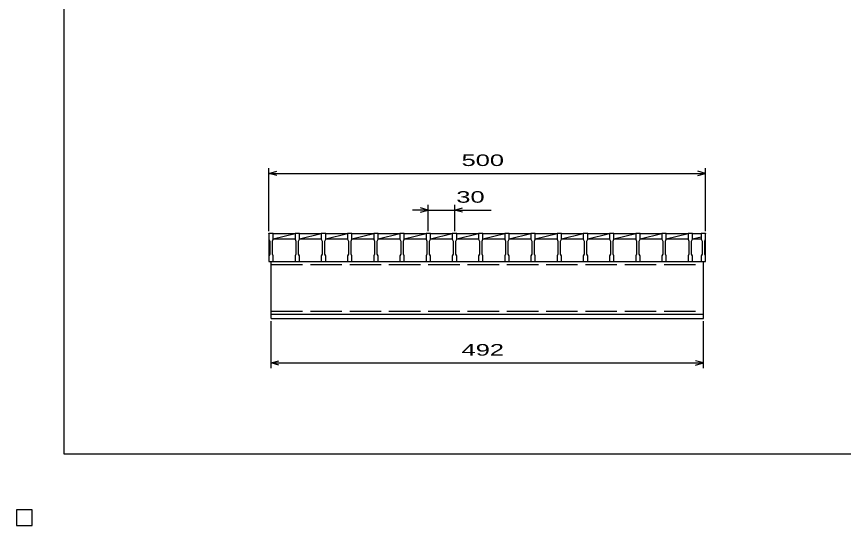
# Model space of a CAD drawing. Units: millimetres, scale not verified. Extents: x -1092 to 1039, y -770 to 632.
# Drawn here: x -1092 to -145, y -770 to -187 of the extents above; entities that cross this region are included whole.
import ezdxf
from ezdxf.enums import TextEntityAlignment as Align

# ---------------------------------------------------------------- set-up
doc = ezdxf.new("R2010")
doc.units = ezdxf.units.MM
doc.header["$LTSCALE"] = 6
doc.linetypes.add('DASHED', pattern=[7.5, 6, -1.5])
for name, color, linetype, lineweight in [('0_2', 150, 'Continuous', 25), ('16', 3, 'Continuous', 25), ('22', 4, 'Continuous', 25), ('24', 2, 'Continuous', 25), ('32', 4, 'Continuous', 25)]:
    doc.layers.add(name, color=color, linetype=linetype, lineweight=lineweight)
doc.styles.add('ベクトル', font='')
doc.styles.get('ベクトル').set_extended_font_data('ベクトル')

msp = doc.modelspace()

# ---------------------------------------------------------------- linework, layer by layer
at = {"layer": '0_2'}
for p, q in [((-1037.4, -687.9), (-1037.4, 632.1)), ((1038.6, -687.9), (-1037.4, -687.9)), ((-1074, -751.5), (-1092, -751.5)), ((-1092, -751.5), (-1092, -769.5)), ((-1074, -751.5), (-1092, -751.5)), ((-1092, -751.5), (-1092, -769.5)), ((-1074, -751.5), (-1092, -751.5)), ((-1092, -751.5), (-1092, -769.5)), ((-1074, -751.5), (-1092, -751.5)), ((-1092, -751.5), (-1092, -769.5)), ((-1074, -751.5), (-1092, -751.5)), ((-1092, -751.5), (-1092, -769.5)), ((-1074, -769.5), (-1074, -751.5)), ((-1074, -769.5), (-1074, -751.5)), ((-1074, -769.5), (-1074, -751.5)), ((-1074, -769.5), (-1074, -751.5)), ((-1074, -769.5), (-1074, -751.5)), ((-1092, -769.5), (-1074, -769.5)), ((-1092, -769.5), (-1074, -769.5)), ((-1092, -769.5), (-1074, -769.5)), ((-1092, -769.5), (-1074, -769.5)), ((-1092, -769.5), (-1074, -769.5))]:
    msp.add_line(p, q, dxfattribs=at)
at = {"layer": '16'}
for p, q in [((-803, -435.5), (-803, -434.8)), ((-803, -434.8), (-798, -434.8)), ((-803, -435.5), (-803, -442)), ((-798, -435.5), (-803, -435.5)), ((-803, -435.5), (-803, -467.5)), ((-798, -434.8), (-798, -435.5)), ((-798, -442), (-798, -435.5)), ((-798, -435.5), (-773, -435.5)), ((-798, -441.5), (-773, -435.5)), ((-773, -435.5), (-773, -434.8)), ((-773, -434.8), (-768, -434.8)), ((-773, -435.5), (-773, -442)), ((-768, -435.5), (-773, -435.5)), ((-768, -434.8), (-768, -435.5)), ((-768, -442), (-768, -435.5)), ((-768, -435.5), (-743, -435.5)), ((-768, -441.5), (-743, -435.5)), ((-743, -435.5), (-743, -434.8)), ((-743, -434.8), (-738, -434.8)), ((-743, -435.5), (-743, -442)), ((-738, -435.5), (-743, -435.5)), ((-738, -434.8), (-738, -435.5)), ((-738, -442), (-738, -435.5)), ((-738, -435.5), (-713, -435.5)), ((-738, -441.5), (-713, -435.5)), ((-713, -435.5), (-713, -434.8)), ((-713, -434.8), (-708, -434.8)), ((-713, -435.5), (-713, -442)), ((-708, -435.5), (-713, -435.5)), ((-708, -434.8), (-708, -435.5)), ((-708, -442), (-708, -435.5)), ((-708, -435.5), (-683, -435.5)), ((-708, -441.5), (-683, -435.5)), ((-683, -435.5), (-683, -434.8)), ((-683, -434.8), (-678, -434.8)), ((-683, -435.5), (-683, -442)), ((-678, -435.5), (-683, -435.5)), ((-678, -434.8), (-678, -435.5)), ((-678, -442), (-678, -435.5)), ((-678, -435.5), (-653, -435.5)), ((-678, -441.5), (-653, -435.5)), ((-653, -435.5), (-653, -434.8)), ((-653, -434.8), (-648, -434.8)), ((-653, -435.5), (-653, -442)), ((-648, -435.5), (-653, -435.5)), ((-648, -434.8), (-648, -435.5)), ((-648, -442), (-648, -435.5)), ((-648, -435.5), (-623, -435.5)), ((-648, -441.5), (-623, -435.5)), ((-623, -435.5), (-623, -434.8)), ((-623, -434.8), (-618, -434.8)), ((-623, -435.5), (-623, -442)), ((-618, -435.5), (-623, -435.5)), ((-618, -434.8), (-618, -435.5)), ((-618, -442), (-618, -435.5)), ((-618, -435.5), (-593, -435.5)), ((-618, -441.5), (-593, -435.5)), ((-593, -435.5), (-593, -434.8)), ((-593, -434.8), (-588, -434.8)), ((-593, -435.5), (-593, -442)), ((-588, -435.5), (-593, -435.5)), ((-588, -434.8), (-588, -435.5)), ((-588, -442), (-588, -435.5)), ((-588, -435.5), (-563, -435.5)), ((-588, -441.5), (-563, -435.5)), ((-563, -435.5), (-563, -434.8)), ((-563, -434.8), (-558, -434.8)), ((-563, -435.5), (-563, -442)), ((-558, -435.5), (-563, -435.5)), ((-558, -434.8), (-558, -435.5)), ((-558, -442), (-558, -435.5)), ((-558, -435.5), (-533, -435.5)), ((-558, -441.5), (-533, -435.5)), ((-533, -435.5), (-533, -434.8)), ((-533, -434.8), (-528, -434.8)), ((-533, -435.5), (-533, -442)), ((-528, -435.5), (-533, -435.5)), ((-528, -434.8), (-528, -435.5)), ((-528, -442), (-528, -435.5)), ((-528, -435.5), (-503, -435.5)), ((-528, -441.5), (-503, -435.5)), ((-503, -435.5), (-503, -434.8)), ((-503, -434.8), (-498, -434.8)), ((-503, -435.5), (-503, -442)), ((-498, -435.5), (-503, -435.5)), ((-498, -434.8), (-498, -435.5)), ((-498, -442), (-498, -435.5)), ((-498, -435.5), (-473, -435.5)), ((-498, -441.5), (-473, -435.5)), ((-473, -435.5), (-473, -434.8)), ((-473, -434.8), (-468, -434.8)), ((-473, -435.5), (-473, -442)), ((-468, -435.5), (-473, -435.5)), ((-468, -434.8), (-468, -435.5)), ((-468, -442), (-468, -435.5)), ((-468, -435.5), (-443, -435.5)), ((-468, -441.5), (-443, -435.5)), ((-443, -435.5), (-443, -434.8)), ((-443, -434.8), (-438, -434.8)), ((-443, -435.5), (-443, -442)), ((-438, -435.5), (-443, -435.5)), ((-438, -434.8), (-438, -435.5)), ((-438, -442), (-438, -435.5)), ((-438, -435.5), (-413, -435.5)), ((-438, -441.5), (-413, -435.5)), ((-413, -435.5), (-413, -434.8)), ((-413, -434.8), (-408, -434.8)), ((-413, -435.5), (-413, -442)), ((-408, -435.5), (-413, -435.5)), ((-408, -434.8), (-408, -435.5)), ((-408, -442), (-408, -435.5)), ((-408, -435.5), (-383, -435.5)), ((-408, -441.5), (-383, -435.5)), ((-383, -435.5), (-383, -434.8)), ((-383, -434.8), (-378, -434.8)), ((-383, -435.5), (-383, -442)), ((-378, -435.5), (-383, -435.5)), ((-378, -434.8), (-378, -435.5)), ((-378, -442), (-378, -435.5)), ((-378, -435.5), (-353, -435.5)), ((-378, -441.5), (-353, -435.5)), ((-353, -435.5), (-353, -434.8)), ((-353, -434.8), (-348, -434.8)), ((-353, -435.5), (-353, -442)), ((-348, -435.5), (-353, -435.5)), ((-348, -434.8), (-348, -435.5)), ((-348, -442), (-348, -435.5)), ((-348, -435.5), (-323, -435.5)), ((-348, -441.5), (-323, -435.5)), ((-323, -435.5), (-323, -434.8)), ((-323, -434.8), (-318, -434.8)), ((-323, -435.5), (-323, -442)), ((-318, -435.5), (-323, -435.5)), ((-318, -434.8), (-318, -435.5)), ((-318, -442), (-318, -435.5)), ((-318, -435.5), (-308, -435.5)), ((-308, -435.5), (-308, -434.8)), ((-308, -434.8), (-303, -434.8)), ((-308, -435.5), (-308, -442)), ((-303, -435.5), (-308, -435.5)), ((-303, -434.8), (-303, -435.5)), ((-303, -442), (-303, -435.5)), ((-303, -467.5), (-303, -435.5)), ((-803, -442), (-802, -444)), ((-802, -444), (-802, -459)), ((-799, -444), (-798, -442)), ((-799, -459), (-799, -444)), ((-798, -441.5), (-773, -441.5)), ((-773, -442), (-772, -444)), ((-772, -444), (-772, -459)), ((-769, -444), (-768, -442)), ((-769, -459), (-769, -444)), ((-768, -441.5), (-743, -441.5)), ((-743, -442), (-742, -444)), ((-742, -444), (-742, -459)), ((-739, -444), (-738, -442)), ((-739, -459), (-739, -444)), ((-738, -441.5), (-713, -441.5)), ((-713, -442), (-712, -444)), ((-712, -444), (-712, -459)), ((-709, -444), (-708, -442)), ((-709, -459), (-709, -444)), ((-708, -441.5), (-683, -441.5)), ((-683, -442), (-682, -444)), ((-682, -444), (-682, -459)), ((-679, -444), (-678, -442)), ((-679, -459), (-679, -444)), ((-678, -441.5), (-653, -441.5)), ((-653, -442), (-652, -444)), ((-652, -444), (-652, -459)), ((-649, -444), (-648, -442)), ((-649, -459), (-649, -444)), ((-648, -441.5), (-623, -441.5)), ((-623, -442), (-622, -444)), ((-622, -444), (-622, -459)), ((-619, -444), (-618, -442)), ((-619, -459), (-619, -444)), ((-618, -441.5), (-593, -441.5)), ((-593, -442), (-592, -444)), ((-592, -444), (-592, -459)), ((-589, -444), (-588, -442)), ((-589, -459), (-589, -444)), ((-588, -441.5), (-563, -441.5)), ((-563, -442), (-562, -444)), ((-562, -444), (-562, -459)), ((-559, -444), (-558, -442)), ((-559, -459), (-559, -444)), ((-558, -441.5), (-533, -441.5)), ((-533, -442), (-532, -444)), ((-532, -444), (-532, -459)), ((-529, -444), (-528, -442)), ((-529, -459), (-529, -444)), ((-528, -441.5), (-503, -441.5)), ((-503, -442), (-502, -444)), ((-502, -444), (-502, -459)), ((-499, -444), (-498, -442)), ((-499, -459), (-499, -444)), ((-498, -441.5), (-473, -441.5)), ((-473, -442), (-472, -444)), ((-472, -444), (-472, -459)), ((-469, -444), (-468, -442)), ((-469, -459), (-469, -444)), ((-468, -441.5), (-443, -441.5)), ((-443, -442), (-442, -444)), ((-442, -444), (-442, -459)), ((-439, -444), (-438, -442)), ((-439, -459), (-439, -444)), ((-438, -441.5), (-413, -441.5)), ((-413, -442), (-412, -444)), ((-412, -444), (-412, -459)), ((-409, -444), (-408, -442)), ((-409, -459), (-409, -444)), ((-408, -441.5), (-383, -441.5)), ((-383, -442), (-382, -444)), ((-382, -444), (-382, -459)), ((-379, -444), (-378, -442)), ((-379, -459), (-379, -444)), ((-378, -441.5), (-353, -441.5)), ((-353, -442), (-352, -444)), ((-352, -444), (-352, -459)), ((-349, -444), (-348, -442)), ((-349, -459), (-349, -444)), ((-348, -441.5), (-323, -441.5)), ((-323, -442), (-322, -444)), ((-322, -444), (-322, -459)), ((-319, -444), (-318, -442)), ((-319, -459), (-319, -444)), ((-318, -441.5), (-308, -439.1)), ((-318, -441.5), (-308, -441.5)), ((-308, -442), (-307, -444)), ((-307, -444), (-307, -459)), ((-304, -444), (-303, -442)), ((-304, -459), (-304, -444)), ((-802, -459), (-803, -461)), ((-803, -461), (-803, -467.5)), ((-798, -461), (-799, -459)), ((-798, -467.5), (-798, -461)), ((-772, -459), (-773, -461)), ((-773, -461), (-773, -467.5)), ((-768, -461), (-769, -459)), ((-768, -467.5), (-768, -461)), ((-742, -459), (-743, -461)), ((-743, -461), (-743, -467.5)), ((-738, -461), (-739, -459)), ((-738, -467.5), (-738, -461)), ((-712, -459), (-713, -461)), ((-713, -461), (-713, -467.5)), ((-708, -461), (-709, -459)), ((-708, -467.5), (-708, -461)), ((-682, -459), (-683, -461)), ((-683, -461), (-683, -467.5)), ((-678, -461), (-679, -459)), ((-678, -467.5), (-678, -461)), ((-652, -459), (-653, -461)), ((-653, -461), (-653, -467.5)), ((-648, -461), (-649, -459)), ((-648, -467.5), (-648, -461)), ((-622, -459), (-623, -461)), ((-623, -461), (-623, -467.5)), ((-618, -461), (-619, -459)), ((-618, -467.5), (-618, -461)), ((-592, -459), (-593, -461)), ((-593, -461), (-593, -467.5)), ((-588, -461), (-589, -459)), ((-588, -467.5), (-588, -461)), ((-562, -459), (-563, -461)), ((-563, -461), (-563, -467.5)), ((-558, -461), (-559, -459)), ((-558, -467.5), (-558, -461)), ((-532, -459), (-533, -461)), ((-533, -461), (-533, -467.5)), ((-528, -461), (-529, -459)), ((-528, -467.5), (-528, -461)), ((-502, -459), (-503, -461)), ((-503, -461), (-503, -467.5)), ((-498, -461), (-499, -459)), ((-498, -467.5), (-498, -461)), ((-472, -459), (-473, -461)), ((-473, -461), (-473, -467.5)), ((-468, -461), (-469, -459)), ((-468, -467.5), (-468, -461)), ((-442, -459), (-443, -461)), ((-443, -461), (-443, -467.5)), ((-438, -461), (-439, -459)), ((-438, -467.5), (-438, -461)), ((-412, -459), (-413, -461)), ((-413, -461), (-413, -467.5)), ((-408, -461), (-409, -459)), ((-408, -467.5), (-408, -461)), ((-382, -459), (-383, -461)), ((-383, -461), (-383, -467.5)), ((-378, -461), (-379, -459)), ((-378, -467.5), (-378, -461)), ((-352, -459), (-353, -461)), ((-353, -461), (-353, -467.5)), ((-348, -461), (-349, -459)), ((-348, -467.5), (-348, -461)), ((-322, -459), (-323, -461)), ((-323, -461), (-323, -467.5)), ((-318, -461), (-319, -459)), ((-318, -467.5), (-318, -461)), ((-307, -459), (-308, -461)), ((-308, -461), (-308, -467.5)), ((-303, -461), (-304, -459)), ((-303, -467.5), (-303, -461)), ((-803, -467.5), (-798, -467.5)), ((-800.5, -467.5), (-305.5, -467.5)), ((-800.5, -527.5), (-800.5, -467.5)), ((-798, -467.5), (-773, -467.5)), ((-773, -467.5), (-768, -467.5)), ((-768, -467.5), (-743, -467.5)), ((-743, -467.5), (-738, -467.5)), ((-738, -467.5), (-713, -467.5)), ((-713, -467.5), (-708, -467.5)), ((-708, -467.5), (-683, -467.5)), ((-683, -467.5), (-678, -467.5)), ((-678, -467.5), (-653, -467.5)), ((-653, -467.5), (-648, -467.5)), ((-648, -467.5), (-623, -467.5)), ((-623, -467.5), (-618, -467.5)), ((-618, -467.5), (-593, -467.5)), ((-593, -467.5), (-588, -467.5)), ((-588, -467.5), (-563, -467.5)), ((-563, -467.5), (-558, -467.5)), ((-558, -467.5), (-533, -467.5)), ((-533, -467.5), (-528, -467.5)), ((-528, -467.5), (-503, -467.5)), ((-503, -467.5), (-498, -467.5)), ((-498, -467.5), (-473, -467.5)), ((-473, -467.5), (-468, -467.5)), ((-468, -467.5), (-443, -467.5)), ((-443, -467.5), (-438, -467.5)), ((-438, -467.5), (-413, -467.5)), ((-413, -467.5), (-408, -467.5)), ((-408, -467.5), (-383, -467.5)), ((-383, -467.5), (-378, -467.5)), ((-378, -467.5), (-353, -467.5)), ((-353, -467.5), (-348, -467.5)), ((-348, -467.5), (-323, -467.5)), ((-323, -467.5), (-310.5, -467.5)), ((-310.5, -467.5), (-308, -467.5)), ((-308, -467.5), (-303, -467.5)), ((-305.5, -527.5), (-305.5, -467.5)), ((-800.5, -527.5), (-305.5, -527.5)), ((-800.5, -532.5), (-800.5, -527.5)), ((-800.5, -527.5), (-305.5, -527.5)), ((-305.5, -532.5), (-305.5, -527.5)), ((-800.5, -532.5), (-305.5, -532.5)), ((-1074, -751.5), (-1092, -751.5)), ((-1092, -751.5), (-1092, -769.5)), ((-1074, -751.5), (-1092, -751.5)), ((-1092, -751.5), (-1092, -769.5)), ((-1074, -751.5), (-1092, -751.5)), ((-1092, -751.5), (-1092, -769.5)), ((-1074, -751.5), (-1092, -751.5)), ((-1092, -751.5), (-1092, -769.5)), ((-1074, -751.5), (-1092, -751.5)), ((-1092, -751.5), (-1092, -769.5)), ((-1074, -769.5), (-1074, -751.5)), ((-1074, -769.5), (-1074, -751.5)), ((-1074, -769.5), (-1074, -751.5)), ((-1074, -769.5), (-1074, -751.5)), ((-1074, -769.5), (-1074, -751.5)), ((-1092, -769.5), (-1074, -769.5)), ((-1092, -769.5), (-1074, -769.5)), ((-1092, -769.5), (-1074, -769.5)), ((-1092, -769.5), (-1074, -769.5)), ((-1092, -769.5), (-1074, -769.5))]:
    msp.add_line(p, q, dxfattribs=at)
at = {"layer": '16', "linetype": 'DASHED'}
for p, q in [((-800.5, -470.7), (-305.5, -470.7)), ((-800.5, -524.3), (-305.5, -524.3))]:
    msp.add_line(p, q, dxfattribs=at)
at = {"layer": '22'}
for p, q in [((-803, -432.5), (-803, -360.5)), ((-803, -366.5), (-794, -364.1)), ((-794, -368.9), (-803, -366.5)), ((-803, -366.5), (-303, -366.5)), ((-303, -366.5), (-312, -364.1)), ((-312, -368.9), (-303, -366.5)), ((-303, -432.5), (-303, -360.5)), ((-620.5, -408.5), (-629.5, -406.1)), ((-620.5, -432.5), (-620.5, -402.5)), ((-590.5, -402.5), (-590.5, -432.5)), ((-590.5, -408.5), (-581.5, -406.1)), ((-620.5, -408.5), (-638.5, -408.5)), ((-629.5, -410.9), (-620.5, -408.5)), ((-620.5, -408.5), (-590.5, -408.5)), ((-581.5, -410.9), (-590.5, -408.5)), ((-590.5, -408.5), (-548.5, -408.5)), ((-800.5, -589.5), (-800.5, -535.5)), ((-305.5, -589.5), (-305.5, -535.5)), ((-800.5, -583.5), (-791.5, -581.1)), ((-791.5, -585.9), (-800.5, -583.5)), ((-800.5, -583.5), (-305.5, -583.5)), ((-305.5, -583.5), (-314.5, -581.1)), ((-314.5, -585.9), (-305.5, -583.5))]:
    msp.add_line(p, q, dxfattribs=at)
at = {"layer": '22', "color": 2}
for p, q in [((-1074, -751.5), (-1092, -751.5)), ((-1092, -751.5), (-1092, -769.5)), ((-1074, -751.5), (-1092, -751.5)), ((-1092, -751.5), (-1092, -769.5)), ((-1074, -751.5), (-1092, -751.5)), ((-1092, -751.5), (-1092, -769.5)), ((-1074, -769.5), (-1074, -751.5)), ((-1074, -769.5), (-1074, -751.5)), ((-1074, -769.5), (-1074, -751.5)), ((-1092, -769.5), (-1074, -769.5)), ((-1092, -769.5), (-1074, -769.5)), ((-1092, -769.5), (-1074, -769.5))]:
    msp.add_line(p, q, dxfattribs=at)
at = {"layer": '24', "color": 4}
for p, q in [((-1074, -751.5), (-1092, -751.5)), ((-1092, -751.5), (-1092, -769.5)), ((-1074, -751.5), (-1092, -751.5)), ((-1092, -751.5), (-1092, -769.5)), ((-1074, -751.5), (-1092, -751.5)), ((-1092, -751.5), (-1092, -769.5)), ((-1074, -769.5), (-1074, -751.5)), ((-1074, -769.5), (-1074, -751.5)), ((-1074, -769.5), (-1074, -751.5)), ((-1092, -769.5), (-1074, -769.5)), ((-1092, -769.5), (-1074, -769.5)), ((-1092, -769.5), (-1074, -769.5))]:
    msp.add_line(p, q, dxfattribs=at)
at = {"layer": '32'}
for p, q in [((-1074, -751.5), (-1092, -751.5)), ((-1092, -751.5), (-1092, -769.5)), ((-1074, -751.5), (-1092, -751.5)), ((-1092, -751.5), (-1092, -769.5)), ((-1074, -751.5), (-1092, -751.5)), ((-1092, -751.5), (-1092, -769.5)), ((-1074, -751.5), (-1092, -751.5)), ((-1092, -751.5), (-1092, -769.5)), ((-1074, -751.5), (-1092, -751.5)), ((-1092, -751.5), (-1092, -769.5)), ((-1074, -769.5), (-1074, -751.5)), ((-1074, -769.5), (-1074, -751.5)), ((-1074, -769.5), (-1074, -751.5)), ((-1074, -769.5), (-1074, -751.5)), ((-1074, -769.5), (-1074, -751.5)), ((-1092, -769.5), (-1074, -769.5)), ((-1092, -769.5), (-1074, -769.5)), ((-1092, -769.5), (-1074, -769.5)), ((-1092, -769.5), (-1074, -769.5)), ((-1092, -769.5), (-1074, -769.5))]:
    msp.add_line(p, q, dxfattribs=at)

# ---------------------------------------------------------------- texts
at = {"layer": '22', "color": 2, "style": 'ベクトル', "width": 1.65}
for s, p in [(' 500 ', (-590.5, -351.5)), (' 30 ', (-596.5, -393.5)), (' 492 ', (-590.5, -568.5))]:
    msp.add_text(s, height=13.2, dxfattribs=at).set_placement(p, align=Align.MIDDLE_LEFT)

doc.saveas('drawing.dxf')
